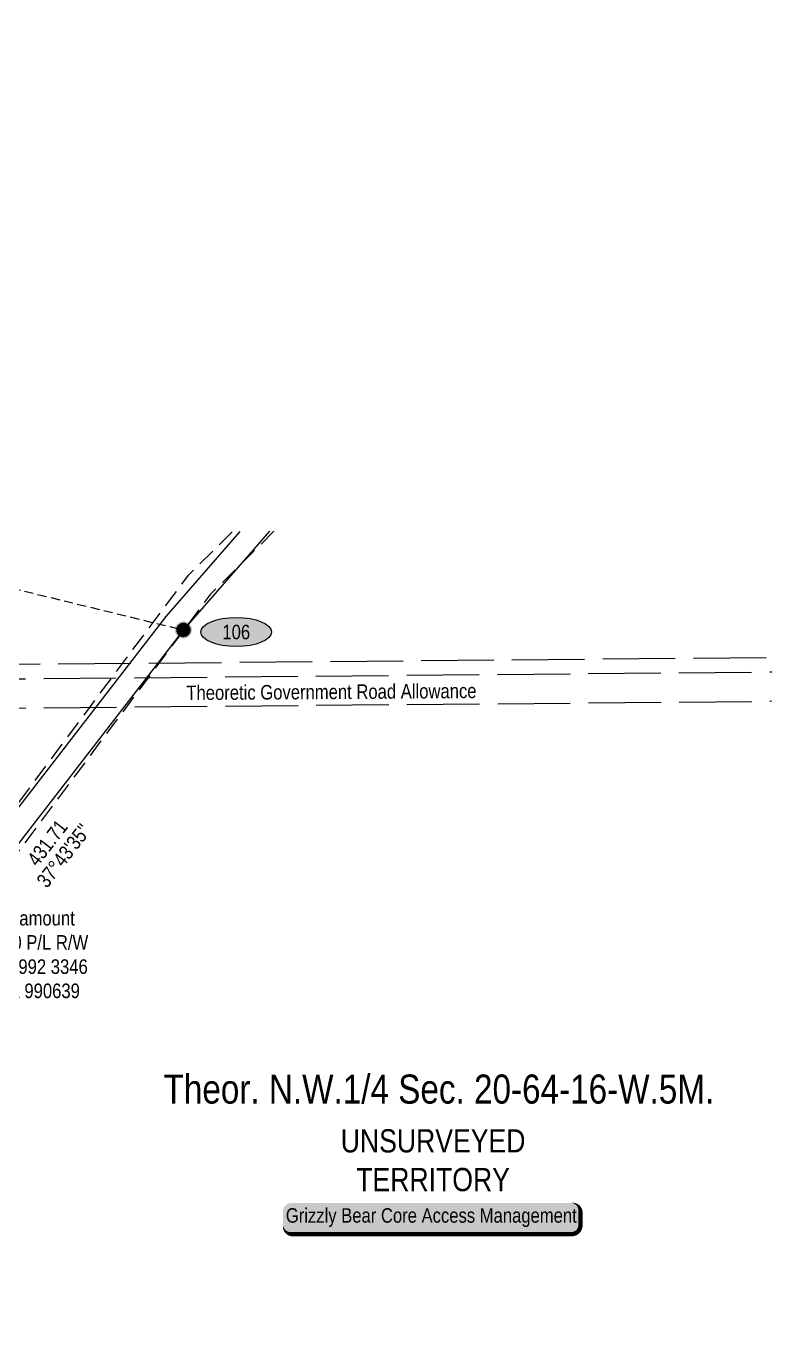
# Model space of a CAD drawing. Extents: x 534052 to 544180, y 6043031 to 6050786.
# Drawn here: x 539334 to 539843, y 6045537 to 6046433 of the extents above; entities that cross this region are included whole.
import ezdxf
from ezdxf.enums import TextEntityAlignment as Align

# ---------------------------------------------------------------- set-up
doc = ezdxf.new("R2010")
doc.units = 0
doc.header["$LTSCALE"] = 5
doc.header["$PDSIZE"] = 0.5
for name, pattern in [('foc-ACCESSROAD', [3.75, 2.5, -1.25]), ('foc-TIELINE', [1.875, 1.25, -0.625]), ('foc-UNSURVEYED', [12.5, 10, -2.5])]:
    doc.linetypes.add(name, pattern=pattern)
doc.layers.get('Defpoints').update_dxf_attribs({"color": 9})
for name, color, linetype in [('AS-WILDLIFE-BLOCK', 131, 'Continuous'), ('C-SYMBOL', 7, 'Continuous'), ('F-AR', 190, 'foc-ACCESSROAD'), ('F-RW', 190, 'Continuous'), ('L-BD', 7, 'Continuous'), ('L-MON', 1, 'Continuous'), ('L-ROAD-T', 7, 'Continuous'), ('L-TIE', 7, 'foc-TIELINE'), ('L-UNS-T', 3, 'Continuous'), ('L-USEC', 7, 'foc-UNSURVEYED'), ('P-ELEVATION', 7, 'Continuous')]:
    doc.layers.add(name, color=color, linetype=linetype)
doc.layers.add('F-RW-T', color=190, linetype='Continuous', lineweight=9)
doc.styles.add('175L', font='', dxfattribs={"height": 20})
doc.styles.add('80', font='', dxfattribs={"height": 10})
doc.styles.add('80CG', font='', dxfattribs={"height": 10})
doc.styles.add('80L', font='', dxfattribs={"height": 10})
doc.styles.get('175L').set_extended_font_data('Arial Narrow')
doc.styles.get('80').set_extended_font_data('Arial Narrow')
doc.styles.get('80CG').set_extended_font_data('Arial Narrow')
doc.styles.get('80L').set_extended_font_data('Arial Narrow')
doc.dimstyles.new('Compass 5 000', dxfattribs={"dimscale": 5, "dimtxt": 9, "dimasz": 2, "dimexe": 0.2, "dimexo": 0.0625, "dimgap": 0.5, "dimtad": 0, "dimtih": 1, "dimtoh": 1, "dimzin": 0, "dimdsep": 46, "dimtxsty": '80CG', "dimcen": 0.1, "dimse1": 1, "dimse2": 1, "dimclrd": 256, "dimclrt": 256, "dimaunit": 1, "dimadec": 4, "dimazin": 0, "dimtfac": 0.06, "dimtofl": 0, "dimtmove": 0, "dimatfit": 1, "dimfxl": 0.2, "dimtolj": 1, "dimtzin": 0, "dimlwd": -1, "dimarcsym": 0})

# ---------------------------------------------------------------- blocks, each defined once
blk = doc.blocks.new('fdia')
at = {"color": 255, "const_width": 1}
blk.add_lwpolyline([(-0.5, 0, 1), (0.5, 0, 1)], format="xyb", close=True, dxfattribs=at)
blk = doc.blocks.new('Fdiaa')
blk.add_blockref('fdia', (0, 0))
blk = doc.blocks.new('fdib')
at = {"color": 1, "const_width": 1.6}
blk.add_lwpolyline([(-0.4, 0, 1), (0.4, 0, 1)], format="xyb", close=True, dxfattribs=at)
at = {"color": 1}
blk.add_circle((0, 0), 0.8, dxfattribs=at)
blk = doc.blocks.new('Fdibb')
blk.add_blockref('fdib', (0, 0))
blk = doc.blocks.new('fdicc')
for name in ['Fdibb', 'Fdiaa']:
    blk.add_blockref(name, (0, 0))
blk = doc.blocks.new('FDI')
blk.add_blockref('fdicc', (0, 0))
blk = doc.blocks.new('*U658')
at = {"layer": 'P-ELEVATION'}
h = blk.add_hatch(color=111, dxfattribs=at)
h.dxf.hatch_style = 1
edge = h.paths.add_edge_path()
edge.add_ellipse((0, 0), major_axis=(-24.38, 0), ratio=0.410256, start_angle=0, end_angle=360)
at = {"layer": 'P-ELEVATION', "color": 7, "flags": 128}
blk.add_lwpolyline([(0, 0, 12, 0, 0), (-8.11, 1.26, 0, 0, 0)], format="xyseb", dxfattribs=at)
at = {"layer": 'P-ELEVATION', "color": 7}
blk.add_ellipse((0, 0), major_axis=(-24.38, 0), ratio=0.410256, dxfattribs=at)
at = {"layer": 'P-ELEVATION', "style": '80'}
blk.add_attdef('ELEVATION', text='', height=10, dxfattribs=at).set_placement((0, 0), align=Align.MIDDLE_CENTER)
blk = doc.blocks.new('*D666')
at = {"layer": 'Defpoints', "color": 0, "transparency": 16777216}
for p in [(539262.94, 6045814.66), (539274.81, 6045805.49), (539274.92, 6045805.64)]:
    blk.add_point(p, dxfattribs=at)
at = {"layer": 'F-RW-T', "transparency": 16777216}
for p, q in [((539255.13, 6045820.91), (539247.22, 6045827.02)), ((539282.83, 6045799.53), (539290.75, 6045793.41)), ((539290.75, 6045793.41), (539300.75, 6045793.41))]:
    blk.add_line(p, q, dxfattribs=at)
for points in [[(539256.15, 6045822.23), (539254.11, 6045819.59), (539263.05, 6045814.8)], [(539283.85, 6045800.84), (539281.82, 6045798.21), (539274.92, 6045805.64)]]:
    blk.add_solid(points, dxfattribs=at)
at = {"layer": 'F-RW-T', "transparency": 16777216, "insert": (539339.84, 6045793.41), "char_height": 10, "attachment_point": 5, "style": '80CG'}
blk.add_mtext('\\A1;Paramount\\P15.00 P/L R/W\\PPlan 992 3346\\PPLA 990639', dxfattribs=at)
blk = doc.blocks.new('*U693')
h = blk.add_hatch(color=255)
edge = h.paths.add_edge_path()
edge.add_line((-96.5, -11.5), (96.5, -11.5))
edge.add_arc((96.5, -5.5), 6, 270, 360)
edge.add_line((102.5, -5.5), (102.5, 4))
edge.add_arc((96.5, 4), 6, 0, 90)
edge.add_line((96.5, 10), (-96.5, 10))
edge.add_arc((-96.5, 4), 6, 90, 180)
edge.add_line((-102.5, 4), (-102.5, -5.5))
edge.add_arc((-96.5, -5.5), 6, 180, 270)
at = {"color": 131, "flags": 128}
blk.add_lwpolyline([(-96.5, -11.5, 3, 3, 0), (96.5, -11.5, 3, 3, 0.414214), (102.5, -5.5, 3, 3, 0), (102.5, 4, 3, 0, 0.414214), (96.5, 10, 0, 0, 0), (-96.5, 10, 0, 0, 0.414214), (-102.5, 4, 0, 0, 0), (-102.5, -5.5, 0, 3, 0.414214)], format="xyseb", close=True, dxfattribs=at)
at = {"color": 131, "style": '80'}
blk.add_attdef('ENTER_TEXT_001', (-35.99, -5), '', height=10, dxfattribs=at)

msp = doc.modelspace()

# ---------------------------------------------------------------- linework, layer by layer
at = {"layer": 'F-AR', "flags": 128}
for points in [[(538802.527, 6045054.097), (538839.157, 6045148.736), (538934.022, 6045393.838), (538929.147, 6045395.763), (538943.952, 6045433.276), (538982.17, 6045463.664), (538982.301, 6045530.187), (539002.179, 6045580.675), (539005.114, 6045583.007), (539015.191, 6045576.429), (539044.224, 6045591.398), (539045.999, 6045592.313), (539078.756, 6045617.806), (539108.716, 6045641.121), (539165.799, 6045685.545), (539285.256, 6045839.258), (539373.916, 6045957.941), (539396.599, 6045988.305), (539446.052, 6046054.516), (539476.32, 6046084.572)], [(539504.95, 6046084.831), (539461.184, 6046041.372), (539447.998, 6046023.718), (539421.72, 6045988.532), (539399.037, 6045958.167), (539301.157, 6045827.143), (539195.291, 6045690.918), (539192.013, 6045693.465), (539185.821, 6045698.278), (539171.499, 6045679.85), (539108.802, 6045631.057), (539078.843, 6045607.742), (539050.305, 6045585.533), (539022.157, 6045571.026), (539018.771, 6045568.344), (539015.417, 6045559.849), (539015.113, 6045559.08), (539002.201, 6045526.378), (539002.042, 6045453.682), (538960.473, 6045420.608), (538855.303, 6045148.883), (538818.672, 6045054.244)]]:
    msp.add_lwpolyline(points, dxfattribs=at)
at = {"layer": 'F-RW'}
for points in [[(538817.145, 6045054.23), (538855.963, 6045154.519), (538961.133, 6045426.244), (539001.866, 6045458.654), (539002.208, 6045526.418), (539018.879, 6045568.315), (539167.89, 6045686.247), (539430.791, 6046026.08), (539481.814, 6046084.622)], [(539501.826, 6046084.803), (539442.649, 6046016.906), (539178.629, 6045675.626), (539031.327, 6045559.047), (539017.186, 6045523.508), (539016.797, 6045446.45), (538973.978, 6045414.555), (538872.076, 6045154.667), (538833.261, 6045054.376)]]:
    msp.add_lwpolyline(points, dxfattribs=at)
at = {"layer": 'L-TIE'}
msp.add_line((535981.474, 6046861.375), (539442.647, 6046016.916), dxfattribs=at)
at = {"layer": 'L-USEC'}
for p, q in [((539106.402, 6045991.326), (539901.218, 6045998.519)), ((539096.436, 6045981.183), (539901.309, 6045988.466)), ((539096.61, 6045961.077), (539901.491, 6045968.36))]:
    msp.add_line(p, q, dxfattribs=at)

# ---------------------------------------------------------------- block references
at = {"xscale": 0.99947671, "yscale": 0.99947671, "zscale": 0.99947671}
msp.add_blockref('*U658', (539479.042, 6046015.494), dxfattribs=at).add_auto_attribs({'ELEVATION': '106'})
at = {"layer": 'AS-WILDLIFE-BLOCK'}
ref = msp.add_blockref('*U693', (539613.633, 6045612.49), dxfattribs=dict(at, xscale=0.9989536938324243, yscale=0.9989536938324243, zscale=0.9989536938324243))
ref.add_attrib('ENTER_TEXT_001', 'Grizzly Bear Core Access Management', (539513.172, 6045608.875), dxfattribs={"layer": '0', "color": 131, "height": 9.98954, "style": '80'})
at = {"layer": 'L-MON', "xscale": 4.997383550000011, "yscale": 4.997383550000011, "zscale": 4.997383550000011}
msp.add_blockref('FDI', (539442.647, 6046016.916), dxfattribs=at)

# ---------------------------------------------------------------- texts
at = {"layer": 'C-SYMBOL', "color": 3, "style": '175L'}
msp.add_text('Theor. N.W.1/4 Sec. 20-64-16-W.5M.', height=19.98953, dxfattribs=at).set_placement((539618.576, 6045684.868), align=Align.BOTTOM_CENTER)
at = {"layer": 'L-BD', "style": '80L'}
for s, p in [('431.71', (539348.921, 6045870.318)), ("37°43'35''", (539360.18, 6045861.608))]:
    msp.add_text(s, height=9.9895, rotation=52.2739, dxfattribs=at).set_placement(p, align=Align.MIDDLE)
at = {"layer": 'L-ROAD-T', "style": '80L'}
msp.add_text('Theoretic Government Road Allowance', height=9.99477, rotation=0.400954, dxfattribs=at).set_placement((539544.567, 6045974.318), align=Align.MIDDLE_CENTER)
at = {"layer": 'L-UNS-T', "color": 3, "insert": (539614.578, 6045651.775), "char_height": 15.99163, "attachment_point": 5, "style": '80L'}
msp.add_mtext_dynamic_manual_height_columns('UNSURVEYED TERRITORY', width=126.3476, gutter_width=47.475, heights=[0], dxfattribs=at)

# ---------------------------------------------------------------- dimensions: what is measured, and where the dimension line sits
at = {"layer": 'F-RW-T'}
dim = msp.add_aligned_dim(p1=(539262.939, 6045814.657), p2=(539274.809, 6045805.494), distance=0.18, text='Paramount\\P15.00 P/L R/W\\PPlan 992 3346\\PPLA 990639', dimstyle='Compass 5 000', dxfattribs=at)
dim.commit()
dim.dimension.update_dxf_attribs({"geometry": '*D666', "text_midpoint": (539339.835, 6045793.415)})

doc.saveas('drawing.dxf')
